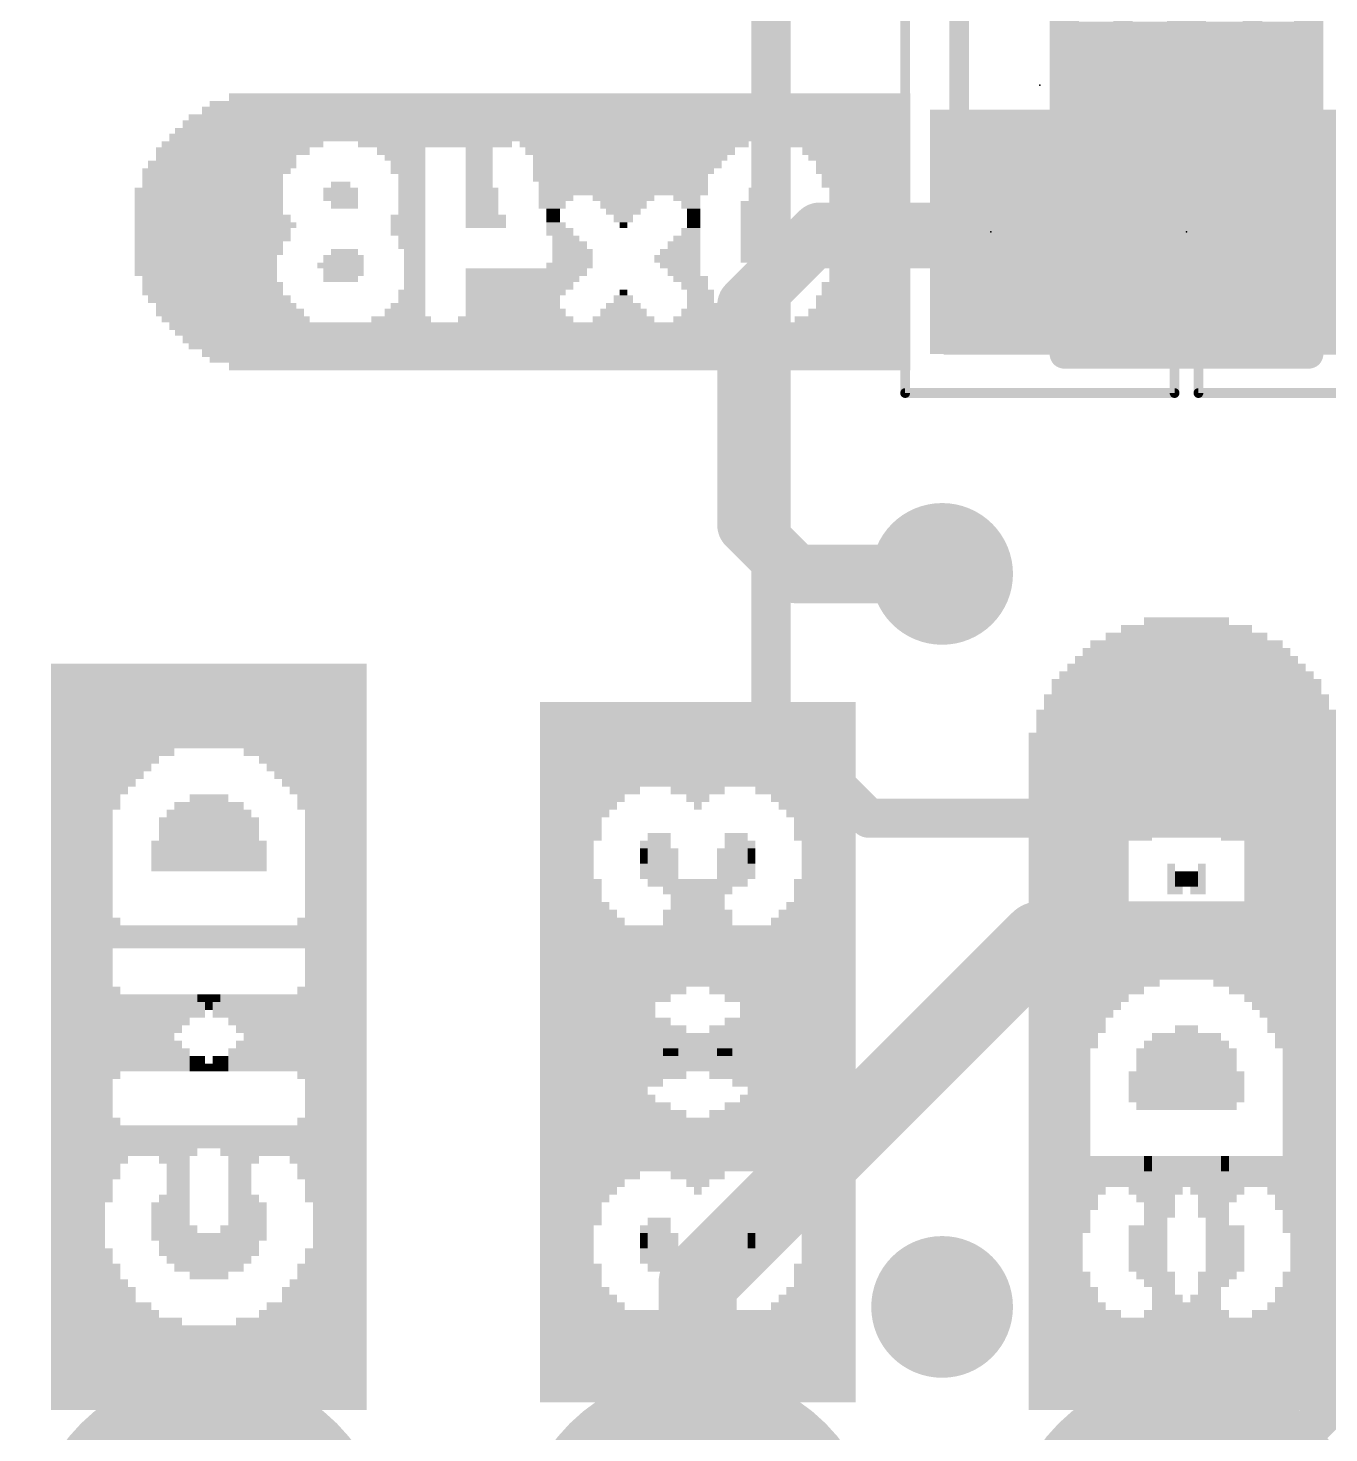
# Model space of a CAD drawing. Extents: x -29.2 to 57.4, y -24.7 to 35.4.
# Drawn here: x 6.68 to 13.44, y 1.89 to 9.19 of the extents above; entities that cross this region are included whole.
import ezdxf

# ---------------------------------------------------------------- set-up
doc = ezdxf.new("R2010")
doc.units = 0
for name, color, linetype in [('1', 12, 'CONTINUOUS'), ('16', 132, 'CONTINUOUS'), ('17', 110, 'CONTINUOUS'), ('18', 110, 'CONTINUOUS'), ('21', 41, 'CONTINUOUS'), ('22', 40, 'CONTINUOUS'), ('23', 53, 'CONTINUOUS'), ('24', 53, 'CONTINUOUS'), ('39', 12, 'CONTINUOUS'), ('51', 53, 'CONTINUOUS')]:
    doc.layers.add(name, color=color, linetype=linetype)

# ---------------------------------------------------------------- blocks, each defined once
blk = doc.blocks.new('RECT')
blk.add_solid([(-0.5, -0.5), (0.5, -0.5), (-0.5, 0.5), (0.5, 0.5)])
blk = doc.blocks.new('ROUNDP')
at = {"const_width": 0.5}
blk.add_lwpolyline([(0, -0.25, 1), (0, 0.25, 1), (0, -0.25)], format="xyb", dxfattribs=at)
blk = doc.blocks.new('ROUNDV')
at = {"const_width": 0.5}
blk.add_lwpolyline([(0, -0.25, 1), (0, 0.25, 1), (0, -0.25)], format="xyb", dxfattribs=at)

msp = doc.modelspace()

# ---------------------------------------------------------------- linework, layer by layer
at = {"layer": '1', "const_width": 0.2032}
for points in [[(10.541, 11.3432), (10.541, 8.04)], [(10.541, 5.588), (10.541, 8.04)], [(11.938, 8.04), (10.541, 8.04)], [(11.049, 5.08), (10.541, 5.588)], [(11.049, 5.08), (17.399, 5.08)]]:
    msp.add_lwpolyline(points, dxfattribs=at)
at = {"layer": '1', "const_width": 0.1016}
for points in [[(10.5918, 8.04, 1), (10.4902, 8.04)], [(10.541, 8.0908, 1), (10.541, 7.9892)], [(11.938, 7.9892, 1), (11.938, 8.0908)], [(10.4902, 8.04, 1), (10.5918, 8.04)], [(10.5769, 5.6239, 1), (10.5051, 5.5521)], [(10.4902, 5.588, 1), (10.5918, 5.588)], [(11.049, 5.1308, 1), (11.049, 5.0292)], [(11.0131, 5.0441, 1), (11.0849, 5.1159)]]:
    msp.add_lwpolyline(points, format="xyb", dxfattribs=at)
at = {"layer": '16'}
for points, const_width in [([(12.7, 8.128), (12.7, 10.033)], 0.2032), ([(10.795, 8.128), (10.414, 7.747)], 0.3048), ([(11.684, 8.128), (10.795, 8.128)], 0.3048), ([(12.7, 8.128), (11.684, 8.128)], 0.254), ([(12.7, 8.128), (11.684, 8.128)], 0.254), ([(10.414, 7.747), (10.414, 6.604)], 0.3048), ([(10.668, 6.35), (10.414, 6.604)], 0.3048), ([(10.668, 6.35), (11.43, 6.35)], 0.3048), ([(17.526, 6.096), (12.7, 1.27)], 0.2032), ([(11.938, 4.445), (10.16, 2.667)], 0.4064), ([(13.97, 4.445), (11.938, 4.445)], 0.4064), ([(10.16, 2.667), (10.16, 1.27)], 0.4064)]:
    msp.add_lwpolyline(points, dxfattribs=dict(at, const_width=const_width))
for points, const_width in [([(10.795, 8.2042, 1), (10.795, 8.0518)], 0.1524), ([(10.8489, 8.0741, 1), (10.7411, 8.1819)], 0.1524), ([(11.684, 8.1915, 1), (11.684, 8.0645)], 0.127), ([(11.684, 8.1915, 1), (11.684, 8.0645)], 0.127), ([(11.684, 8.0518, 1), (11.684, 8.2042)], 0.1524), ([(12.7, 8.0645, 1), (12.7, 8.1915)], 0.127), ([(12.7, 8.0645, 1), (12.7, 8.1915)], 0.127), ([(12.6492, 8.128, 1), (12.7508, 8.128)], 0.1016), ([(10.4902, 7.747, 1), (10.3378, 7.747)], 0.1524), ([(10.3601, 7.8009, 1), (10.4679, 7.6931)], 0.1524), ([(10.4679, 6.6579, 1), (10.3601, 6.5501)], 0.1524), ([(10.3378, 6.604, 1), (10.4902, 6.604)], 0.1524), ([(10.668, 6.4262, 1), (10.668, 6.2738)], 0.1524), ([(11.43, 6.2738, 1), (11.43, 6.4262)], 0.1524), ([(10.6141, 6.2961, 1), (10.7219, 6.4039)], 0.1524), ([(11.938, 4.5466, 1), (11.938, 4.3434)], 0.2032), ([(12.0098, 4.3732, 1), (11.8662, 4.5168)], 0.2032), ([(10.2616, 2.667, 1), (10.0584, 2.667)], 0.2032), ([(10.0882, 2.7388, 1), (10.2318, 2.5952)], 0.2032)]:
    msp.add_lwpolyline(points, format="xyb", dxfattribs=dict(at, const_width=const_width))
at = {"layer": '22', "const_width": 0.1524}
for points in [[(12.065, 10.795), (12.065, 7.493)], [(13.335, 7.493), (13.335, 10.795)], [(12.065, 9.144), (13.335, 9.144)], [(12.065, 8.9916), (13.335, 8.9916)], [(12.065, 8.8392), (13.335, 8.8392)], [(12.065, 8.6868), (13.335, 8.6868)], [(12.065, 8.5344), (13.335, 8.5344)], [(12.065, 8.382), (13.335, 8.382)], [(12.065, 8.2296), (13.335, 8.2296)], [(12.065, 8.0772), (13.335, 8.0772)], [(12.065, 7.9248), (13.335, 7.9248)], [(12.065, 7.7724), (13.335, 7.7724)], [(12.065, 7.62), (13.335, 7.62)], [(12.065, 7.493), (13.335, 7.493)]]:
    msp.add_lwpolyline(points, dxfattribs=at)
at = {"layer": '22', "const_width": 0.0762}
for points in [[(12.065, 9.1821, 1), (12.065, 9.1059)], [(13.335, 9.1059, 1), (13.335, 9.1821)], [(12.065, 9.0297, 1), (12.065, 8.9535)], [(13.335, 8.9535, 1), (13.335, 9.0297)], [(12.065, 8.8773, 1), (12.065, 8.8011)], [(13.335, 8.8011, 1), (13.335, 8.8773)], [(12.065, 8.7249, 1), (12.065, 8.6487)], [(13.335, 8.6487, 1), (13.335, 8.7249)], [(12.065, 8.5725, 1), (12.065, 8.4963)], [(13.335, 8.4963, 1), (13.335, 8.5725)], [(12.065, 8.4201, 1), (12.065, 8.3439)], [(13.335, 8.3439, 1), (13.335, 8.4201)], [(12.065, 8.2677, 1), (12.065, 8.1915)], [(13.335, 8.1915, 1), (13.335, 8.2677)], [(12.065, 8.1153, 1), (12.065, 8.0391)], [(13.335, 8.0391, 1), (13.335, 8.1153)], [(12.065, 7.9629, 1), (12.065, 7.8867)], [(13.335, 7.8867, 1), (13.335, 7.9629)], [(12.065, 7.8105, 1), (12.065, 7.7343)], [(13.335, 7.7343, 1), (13.335, 7.8105)], [(12.065, 7.6581, 1), (12.065, 7.5819)], [(13.335, 7.5819, 1), (13.335, 7.6581)], [(12.065, 7.5311, 1), (12.065, 7.4549)], [(12.0269, 7.493, 1), (12.1031, 7.493)], [(13.2969, 7.493, 1), (13.3731, 7.493)], [(13.335, 7.4549, 1), (13.335, 7.5311)]]:
    msp.add_lwpolyline(points, format="xyb", dxfattribs=at)
at = {"layer": '23'}
msp.add_point((11.938, 8.89), dxfattribs=at)
at = {"layer": '24'}
for p in [(11.684, 8.128), (12.7, 8.128)]:
    msp.add_point(p, dxfattribs=at)
at = {"layer": '39', "const_width": 0.0508}
for points in [[(11.238, 7.29), (11.238, 10.49)], [(12.638, 10.49), (12.638, 7.29)], [(12.762, 7.29), (12.762, 10.49)], [(12.638, 7.29), (11.238, 7.29)], [(14.162, 7.29), (12.762, 7.29)]]:
    msp.add_lwpolyline(points, dxfattribs=at)
at = {"layer": '39', "const_width": 0.0254}
for points in [[(11.238, 7.3027, 1), (11.238, 7.2773)], [(11.2253, 7.29, 1), (11.2507, 7.29)], [(12.6253, 7.29, 1), (12.6507, 7.29)], [(12.638, 7.2773, 1), (12.638, 7.3027)], [(12.762, 7.3027, 1), (12.762, 7.2773)], [(12.7493, 7.29, 1), (12.7747, 7.29)]]:
    msp.add_lwpolyline(points, format="xyb", dxfattribs=at)
at = {"layer": '51', "const_width": 0.1016}
for points in [[(11.519, 9.246), (11.519, 8.534)], [(12.37, 9.246), (12.37, 8.534)], [(13.043, 9.246), (13.043, 8.534)]]:
    msp.add_lwpolyline(points, dxfattribs=at)
at = {"layer": '51', "const_width": 0.0508}
for points in [[(11.4936, 8.534, 1), (11.5444, 8.534)], [(12.3446, 8.534, 1), (12.3954, 8.534)], [(13.0176, 8.534, 1), (13.0684, 8.534)]]:
    msp.add_lwpolyline(points, format="xyb", dxfattribs=at)

# ---------------------------------------------------------------- block references
at = {"layer": '1', "xscale": 1.1, "rotation": 270}
for p in [(11.938, 8.04), (13.462, 8.04)]:
    msp.add_blockref('RECT', p, dxfattribs=at)
at = {"layer": '16', "xscale": 0.635, "yscale": 1.27, "rotation": 180}
for p in [(11.684, 8.128), (12.7, 8.128), (13.716, 8.128)]:
    msp.add_blockref('RECT', p, dxfattribs=at)
at = {"layer": '17', "xscale": 1.8796, "yscale": 1.8796, "rotation": 90}
for p in [(7.62, 1.27), (7.62, 1.27), (10.16, 1.27), (10.16, 1.27), (12.7, 1.27), (12.7, 1.27)]:
    msp.add_blockref('ROUNDP', p, dxfattribs=at)
at = {"layer": '18', "xscale": 0.7366, "yscale": 0.7366}
for p in [(11.43, 6.35), (11.43, 6.35), (11.43, 2.54), (11.43, 2.54)]:
    msp.add_blockref('ROUNDV', p, dxfattribs=at)
at = {"layer": '21', "yscale": 0.04, "rotation": 90}
for p, xscale in [((12.38, 5.504), 1.16), ((12.42, 5.524), 1.12), ((12.46, 5.524), 1.12), ((12.5, 5.544), 1.16), ((12.54, 5.564), 1.12), ((12.58, 5.564), 1.12), ((12.62, 5.584), 1.08), ((12.66, 5.584), 1.08), ((12.7, 5.604), 1.04), ((12.74, 5.604), 1.04), ((12.86, 5.644), 0.96), ((12.9, 5.644), 0.96), ((12.94, 5.644), 0.88), ((12.98, 5.644), 0.88), ((13.02, 5.664), 0.84), ((12.22, 5.424), 1.16), ((12.26, 5.444), 1.12), ((12.3, 5.464), 1.16), ((12.34, 5.484), 1.12), ((13.06, 5.644), 0.8), ((13.1, 5.664), 0.76), ((13.14, 5.644), 0.72), ((13.18, 5.644), 0.72), ((12.14, 3.964), 3.92), ((12.18, 4.444), 3.04), ((13.22, 5.584), 0.76), ((13.26, 3.964), 3.92), ((6.82, 3.944), 3.88), ((6.86, 3.944), 3.88), ((6.9, 3.944), 3.88), ((6.94, 3.944), 3.88), ((6.98, 3.944), 3.88), ((7.02, 3.944), 3.88), ((7.06, 3.944), 3.88), ((7.1, 4.484), 2.8), ((7.14, 5.504), 0.76), ((7.18, 5.544), 0.68), ((7.22, 5.564), 0.64), ((7.26, 5.584), 0.6), ((7.3, 5.604), 0.56), ((7.34, 5.624), 0.52), ((7.38, 5.644), 0.48), ((7.42, 5.644), 0.48), ((7.46, 5.664), 0.44), ((7.5, 5.664), 0.44), ((7.54, 5.664), 0.44), ((7.58, 5.664), 0.44), ((7.62, 5.664), 0.44), ((7.66, 5.664), 0.44), ((7.7, 5.664), 0.44), ((7.74, 5.664), 0.44), ((7.78, 5.664), 0.44), ((7.82, 5.644), 0.48), ((7.86, 5.644), 0.48), ((7.9, 5.624), 0.52), ((7.94, 5.624), 0.52), ((7.98, 5.604), 0.56), ((8.02, 5.584), 0.6), ((8.06, 5.564), 0.64), ((8.1, 5.524), 0.72), ((8.14, 5.464), 0.84), ((8.18, 3.944), 3.88), ((8.22, 3.944), 3.88), ((8.26, 3.944), 3.88), ((8.3, 3.944), 3.88), ((8.34, 3.944), 3.88), ((8.38, 3.944), 3.88), ((8.42, 3.944), 3.88), ((12.06, 3.924), 3.84), ((12.1, 3.944), 3.88), ((13.3, 3.944), 3.88), ((13.34, 3.924), 3.84), ((12.02, 3.904), 3.8), ((13.38, 3.904), 3.8), ((11.98, 3.864), 3.72), ((13.42, 3.864), 3.72), ((9.36, 3.864), 3.64), ((9.4, 3.864), 3.64), ((9.44, 3.864), 3.64), ((9.48, 3.864), 3.64), ((9.52, 3.864), 3.64), ((9.56, 3.864), 3.64), ((9.6, 3.864), 3.64), ((9.64, 5.324), 0.72), ((9.68, 5.384), 0.6), ((9.72, 5.404), 0.56), ((9.76, 5.424), 0.52), ((9.8, 5.444), 0.48), ((9.84, 5.444), 0.48), ((9.88, 5.464), 0.44), ((9.92, 5.464), 0.44), ((9.96, 5.464), 0.44), ((10, 5.464), 0.44), ((10.04, 5.444), 0.48), ((10.08, 5.444), 0.48), ((10.12, 5.424), 0.52), ((10.16, 5.404), 0.56), ((10.2, 5.444), 0.48), ((10.24, 5.444), 0.48), ((10.28, 5.464), 0.44), ((10.32, 5.464), 0.44), ((10.36, 5.464), 0.44), ((10.4, 5.464), 0.44), ((10.44, 5.464), 0.44), ((10.48, 5.464), 0.44), ((10.52, 5.464), 0.44), ((10.56, 5.444), 0.48), ((10.6, 5.424), 0.52), ((10.64, 5.404), 0.56), ((10.68, 5.364), 0.64), ((10.72, 3.864), 3.64), ((10.76, 3.864), 3.64), ((10.8, 3.864), 3.64), ((10.84, 3.864), 3.64), ((10.88, 3.864), 3.64), ((10.92, 3.864), 3.64), ((10.96, 3.864), 3.64), ((11.94, 3.824), 3.64), ((13.46, 3.824), 3.64), ((11.9, 3.764), 3.52), ((7.54, 5.004), 0.4), ((7.58, 5.004), 0.4), ((7.62, 5.004), 0.4), ((7.66, 5.004), 0.4), ((7.7, 5.004), 0.4), ((7.46, 4.964), 0.32), ((7.5, 4.984), 0.36), ((7.74, 4.984), 0.36), ((7.78, 4.984), 0.36), ((7.82, 4.964), 0.32), ((7.38, 4.924), 0.24), ((7.42, 4.944), 0.28), ((7.86, 4.944), 0.28), ((13.18, 4.764), 0.56), ((13.22, 4.744), 0.6), ((9.96, 4.864), 0.28), ((10.32, 4.844), 0.32), ((10.36, 4.864), 0.28), ((10.4, 4.864), 0.28), ((13.1, 4.764), 0.48), ((13.14, 4.744), 0.52), ((7.9, 4.884), 0.16), ((9.88, 4.884), 0.08), ((9.92, 4.864), 0.2), ((10, 4.824), 0.28), ((10.28, 4.544), 0.76), ((10.44, 4.864), 0.2), ((13.02, 4.764), 0.4), ((13.06, 4.744), 0.44), ((12.78, 4.764), 0.16), ((9.64, 3.864), 1.8), ((10.04, 4.524), 0.48), ((10.08, 4.504), 0.52), ((10.12, 4.504), 0.52), ((10.16, 4.484), 0.56), ((10.2, 4.484), 0.56), ((10.24, 4.464), 0.6), ((12.66, 4.764), 0.08), ((12.7, 4.764), 0.08), ((12.74, 4.744), 0.12), ((10.68, 4.304), 0.76), ((12.22, 4.284), 0.8), ((9.68, 4.504), 0.28), ((9.72, 4.504), 0.2), ((10, 4.444), 0.32), ((10.64, 4.284), 0.64), ((12.26, 4.304), 0.68), ((12.3, 4.324), 0.56), ((12.34, 4.344), 0.52), ((7.14, 4.484), 0.16), ((8.1, 4.484), 0.16), ((8.14, 4.464), 0.2), ((9.76, 4.484), 0.16), ((10.6, 4.284), 0.56), ((12.38, 4.344), 0.44), ((12.42, 4.364), 0.4), ((12.46, 4.364), 0.4), ((7.18, 4.464), 0.12), ((7.22, 4.464), 0.12), ((7.26, 4.464), 0.12), ((7.3, 4.464), 0.12), ((7.34, 4.464), 0.12), ((7.38, 4.464), 0.12), ((7.42, 4.464), 0.12), ((7.46, 4.464), 0.12), ((7.5, 4.464), 0.12), ((7.54, 4.464), 0.12), ((7.58, 4.464), 0.12), ((7.62, 4.464), 0.12), ((7.66, 4.464), 0.12), ((7.7, 4.464), 0.12), ((7.74, 4.464), 0.12), ((7.78, 4.464), 0.12), ((7.82, 4.464), 0.12), ((7.86, 4.464), 0.12), ((7.9, 4.464), 0.12), ((7.94, 4.464), 0.12), ((7.98, 4.464), 0.12), ((8.02, 4.464), 0.12), ((8.06, 4.464), 0.12), ((9.8, 4.464), 0.12), ((9.84, 4.444), 0.16), ((9.88, 4.444), 0.16), ((9.92, 4.424), 0.2), ((9.96, 4.424), 0.2), ((10.32, 4.324), 0.4), ((10.36, 4.304), 0.36), ((10.4, 4.284), 0.4), ((10.44, 4.284), 0.4), ((10.48, 4.264), 0.44), ((10.52, 4.264), 0.44), ((10.56, 4.264), 0.52), ((12.5, 4.364), 0.32), ((12.54, 4.364), 0.32), ((12.58, 4.364), 0.24), ((12.62, 4.364), 0.24), ((12.66, 4.344), 0.2), ((12.7, 4.344), 0.2), ((12.74, 4.324), 0.16), ((12.78, 4.324), 0.16), ((12.82, 4.304), 0.12), ((12.86, 4.284), 0.16), ((12.9, 4.264), 0.12), ((12.94, 4.264), 0.12), ((12.98, 4.224), 0.12), ((13.02, 4.204), 0.16), ((13.06, 4.164), 0.16), ((13.1, 4.164), 0.16), ((13.14, 4.124), 0.24), ((13.18, 4.104), 0.28), ((13.22, 4.064), 0.44), ((7.14, 3.964), 0.48), ((7.18, 3.964), 0.4), ((7.22, 3.984), 0.36), ((7.26, 3.984), 0.36), ((7.3, 4.004), 0.32), ((7.34, 4.024), 0.28), ((7.38, 4.044), 0.24), ((7.42, 4.044), 0.24), ((7.46, 4.064), 0.2), ((7.5, 4.084), 0.16), ((7.54, 4.104), 0.12), ((7.58, 4.104), 0.12), ((7.62, 4.124), 0.08), ((7.66, 4.144), 0.04), ((8.1, 3.944), 0.44), ((8.14, 3.964), 0.48), ((9.68, 3.864), 0.6), ((9.72, 3.864), 0.6), ((8.06, 3.944), 0.36), ((9.76, 3.864), 0.52), ((9.8, 3.864), 0.52), ((9.84, 3.884), 0.48), ((7.94, 3.904), 0.28), ((7.98, 3.924), 0.32), ((8.02, 3.924), 0.32), ((9.88, 3.864), 0.44), ((9.92, 3.884), 0.4), ((9.96, 3.864), 0.36), ((10, 3.884), 0.32), ((7.82, 3.864), 0.2), ((7.86, 3.864), 0.2), ((7.9, 3.884), 0.24), ((10.04, 3.864), 0.28), ((10.08, 3.864), 0.28), ((10.12, 3.864), 0.2), ((10.16, 3.864), 0.2), ((12.58, 3.764), 0.4), ((12.62, 3.764), 0.4), ((12.66, 3.784), 0.44), ((12.7, 3.784), 0.44), ((12.74, 3.784), 0.44), ((12.78, 3.764), 0.4), ((12.82, 3.764), 0.4), ((12.86, 3.764), 0.4), ((7.74, 3.824), 0.12), ((7.78, 3.844), 0.16), ((10.2, 3.864), 0.12), ((10.24, 3.864), 0.12), ((10.28, 3.864), 0.04), ((10.32, 3.864), 0.04), ((12.5, 3.724), 0.32), ((12.54, 3.744), 0.36), ((12.9, 3.744), 0.36), ((12.94, 3.724), 0.32), ((7.62, 3.784), 0.04), ((7.66, 3.804), 0.08), ((7.7, 3.804), 0.08), ((10.68, 3.424), 0.76), ((12.46, 3.684), 0.24), ((10.56, 3.464), 0.52), ((10.6, 3.444), 0.56), ((10.64, 3.444), 0.64), ((12.98, 3.684), 0.16), ((10.48, 3.464), 0.44), ((10.52, 3.464), 0.44), ((10.32, 3.424), 0.36), ((10.36, 3.424), 0.36), ((10.4, 3.444), 0.4), ((10.44, 3.444), 0.4), ((7.14, 3.364), 0.32), ((8.1, 3.404), 0.24), ((8.14, 3.364), 0.32), ((10.16, 3.324), 0.4), ((10.2, 3.364), 0.32), ((10.24, 3.384), 0.36), ((10.28, 3.404), 0.32), ((7.18, 3.384), 0.2), ((7.22, 3.404), 0.16), ((7.26, 3.404), 0.16), ((7.3, 3.404), 0.16), ((7.34, 3.404), 0.16), ((7.38, 3.384), 0.2), ((7.42, 3.124), 0.72), ((7.46, 3.104), 0.76), ((7.5, 3.104), 0.76), ((7.54, 3.404), 0.16), ((7.58, 3.424), 0.12), ((7.62, 3.424), 0.12), ((7.66, 3.424), 0.12), ((7.7, 3.424), 0.12), ((7.74, 3.424), 0.12), ((7.78, 3.424), 0.12), ((7.82, 3.424), 0.12), ((7.86, 3.424), 0.12), ((7.9, 3.424), 0.12), ((7.94, 3.424), 0.12), ((7.98, 3.424), 0.12), ((8.02, 3.424), 0.12), ((8.06, 3.404), 0.16), ((10, 3.344), 0.2), ((10.04, 3.324), 0.24), ((10.08, 3.344), 0.28), ((10.12, 3.324), 0.32), ((9.68, 3.224), 0.28), ((9.84, 3.284), 0.16), ((9.88, 3.304), 0.12), ((9.92, 3.324), 0.16), ((9.96, 3.324), 0.16), ((13.22, 3.184), 0.36), ((9.72, 3.224), 0.2), ((9.76, 3.244), 0.16), ((9.8, 3.264), 0.12), ((12.22, 3.184), 0.28), ((12.26, 3.224), 0.2), ((12.3, 3.244), 0.16), ((12.34, 3.244), 0.16), ((12.38, 3.244), 0.16), ((12.42, 3.224), 0.2), ((12.46, 3.204), 0.24), ((12.5, 3.024), 0.6), ((12.54, 3.044), 0.56), ((12.58, 3.084), 0.48), ((12.62, 3.164), 0.32), ((12.66, 3.224), 0.2), ((12.7, 3.244), 0.16), ((12.74, 3.264), 0.12), ((12.78, 3.264), 0.12), ((12.82, 3.264), 0.12), ((12.86, 3.264), 0.12), ((12.9, 3.284), 0.08), ((12.94, 3.264), 0.12), ((12.98, 3.264), 0.12), ((13.02, 3.264), 0.12), ((13.06, 3.264), 0.12), ((13.1, 3.244), 0.16), ((13.14, 3.224), 0.2), ((13.18, 3.204), 0.24), ((7.38, 2.984), 0.28), ((7.74, 2.924), 0.4), ((7.78, 2.924), 0.4), ((7.82, 2.944), 0.36), ((7.86, 2.964), 0.32), ((7.9, 2.984), 0.2), ((9.96, 2.864), 0.28), ((10.32, 2.844), 0.32), ((10.36, 2.864), 0.28), ((10.4, 2.864), 0.28), ((7.54, 2.824), 0.28), ((7.58, 2.804), 0.24), ((7.62, 2.804), 0.24), ((7.66, 2.804), 0.24), ((7.7, 2.804), 0.24), ((9.88, 2.884), 0.08), ((9.92, 2.864), 0.2), ((10, 2.824), 0.28), ((10.28, 2.484), 0.88), ((10.44, 2.864), 0.2), ((12.42, 2.844), 0.16), ((12.46, 2.844), 0.24), ((12.86, 2.484), 0.96), ((12.9, 2.804), 0.32), ((12.94, 2.824), 0.28), ((12.98, 2.844), 0.24), ((7.1, 2.424), 0.84), ((8.14, 2.404), 0.8), ((12.82, 2.424), 0.84), ((7.14, 2.384), 0.76), ((8.1, 2.364), 0.72), ((9.64, 2.404), 0.72), ((10.04, 2.404), 0.72), ((10.08, 2.404), 0.72), ((10.12, 2.404), 0.72), ((10.16, 2.404), 0.72), ((10.2, 2.404), 0.72), ((10.24, 2.404), 0.72), ((12.18, 2.364), 0.72), ((12.78, 2.364), 0.72), ((7.18, 2.344), 0.68), ((7.22, 2.324), 0.64), ((8.06, 2.324), 0.64), ((9.68, 2.344), 0.6), ((10.68, 2.364), 0.64), ((12.22, 2.324), 0.64), ((13.22, 2.344), 0.68), ((7.26, 2.284), 0.56), ((7.3, 2.284), 0.56), ((7.98, 2.284), 0.56), ((8.02, 2.304), 0.6), ((9.72, 2.324), 0.56), ((9.76, 2.304), 0.52), ((10, 2.324), 0.56), ((10.6, 2.304), 0.52), ((10.64, 2.324), 0.56), ((12.26, 2.284), 0.56), ((12.7, 2.284), 0.56), ((12.74, 2.304), 0.6), ((13.18, 2.304), 0.6), ((7.34, 2.264), 0.52), ((7.38, 2.244), 0.48), ((7.42, 2.244), 0.48), ((7.46, 2.244), 0.48), ((7.78, 2.244), 0.48), ((7.82, 2.244), 0.48), ((7.86, 2.244), 0.48), ((7.9, 2.264), 0.52), ((7.94, 2.264), 0.52), ((9.8, 2.284), 0.48), ((9.84, 2.284), 0.48), ((9.88, 2.284), 0.48), ((9.92, 2.284), 0.48), ((9.96, 2.284), 0.48), ((10.32, 2.284), 0.48), ((10.36, 2.264), 0.44), ((10.4, 2.264), 0.44), ((10.44, 2.264), 0.44), ((10.48, 2.264), 0.44), ((10.52, 2.264), 0.44), ((10.56, 2.284), 0.48), ((12.3, 2.264), 0.52), ((12.34, 2.264), 0.52), ((12.38, 2.244), 0.48), ((12.42, 2.244), 0.48), ((12.46, 2.244), 0.48), ((12.5, 2.244), 0.48), ((12.54, 2.244), 0.48), ((12.58, 2.244), 0.48), ((12.62, 2.264), 0.52), ((12.66, 2.264), 0.52), ((12.9, 2.264), 0.52), ((12.94, 2.244), 0.48), ((12.98, 2.244), 0.48), ((13.02, 2.244), 0.48), ((13.06, 2.244), 0.48), ((13.1, 2.264), 0.52), ((13.14, 2.264), 0.52), ((7.5, 2.224), 0.44), ((7.54, 2.224), 0.44), ((7.58, 2.224), 0.44), ((7.62, 2.224), 0.44), ((7.66, 2.224), 0.44), ((7.7, 2.224), 0.44), ((7.74, 2.224), 0.44)]:
    msp.add_blockref('RECT', p, dxfattribs=dict(at, xscale=xscale))
for p in [(12.78, 5.624), (12.82, 5.624)]:
    msp.add_blockref('RECT', p, dxfattribs=at)
at = {"layer": '22'}
for p, xscale, yscale, rotation in [((9.494, 8.828), 3.54, 0.04, 180), ((9.424, 8.758), 3.68, 0.04, 180), ((9.444, 8.793), 3.64, 0.03, 180), ((9.374, 8.688), 3.78, 0.04, 180), ((9.389, 8.723), 3.75, 0.03, 180), ((9.339, 8.618), 3.85, 0.04, 180), ((9.354, 8.653), 3.82, 0.03, 180), ((7.744, 8.548), 0.8, 0.04, 180), ((7.794, 8.583), 0.84, 0.03, 180), ((8.794, 8.583), 0.8, 0.03, 180), ((8.619, 8.548), 0.25, 0.04, 180), ((9.024, 8.548), 0.14, 0.04, 180), ((9.829, 8.583), 1.19, 0.03, 180), ((9.809, 8.548), 1.09, 0.04, 180), ((10.929, 8.583), 0.67, 0.03, 180), ((10.984, 8.548), 0.56, 0.04, 180), ((7.689, 8.478), 0.77, 0.04, 180), ((7.709, 8.513), 0.73, 0.03, 180), ((8.639, 8.513), 0.21, 0.03, 180), ((8.654, 8.478), 0.18, 0.04, 180), ((9.024, 8.513), 0.14, 0.03, 180), ((9.024, 8.478), 0.14, 0.04, 180), ((9.809, 8.513), 1.01, 0.03, 180), ((9.794, 8.478), 0.98, 0.04, 180), ((10.999, 8.513), 0.53, 0.03, 180), ((11.019, 8.478), 0.49, 0.04, 180), ((7.659, 8.443), 0.77, 0.03, 180), ((7.639, 8.408), 0.73, 0.04, 180), ((8.654, 8.443), 0.18, 0.03, 180), ((8.674, 8.408), 0.14, 0.04, 180), ((9.024, 8.443), 0.14, 0.03, 180), ((9.024, 8.408), 0.14, 0.04, 180), ((9.774, 8.443), 0.94, 0.03, 180), ((9.759, 8.408), 0.91, 0.04, 180), ((11.019, 8.443), 0.49, 0.03, 180), ((11.034, 8.408), 0.46, 0.04, 180), ((7.619, 8.338), 0.77, 0.04, 180), ((7.639, 8.373), 0.73, 0.03, 180), ((8.304, 8.338), 0.18, 0.04, 180), ((8.304, 8.373), 0.1, 0.03, 180), ((8.674, 8.373), 0.14, 0.03, 180), ((8.674, 8.338), 0.14, 0.04, 180), ((9.024, 8.373), 0.14, 0.03, 180), ((9.039, 8.338), 0.17, 0.04, 180), ((9.774, 8.373), 0.88, 0.03, 180), ((9.774, 8.338), 0.88, 0.04, 180), ((10.509, 8.338), 0.17, 0.04, 180), ((11.034, 8.373), 0.46, 0.03, 180), ((11.054, 8.338), 0.42, 0.04, 180), ((7.619, 8.303), 0.77, 0.03, 180), ((7.619, 8.268), 0.77, 0.04, 180), ((8.304, 8.303), 0.18, 0.03, 180), ((8.324, 8.268), 0.14, 0.04, 180), ((8.674, 8.303), 0.14, 0.03, 180), ((8.674, 8.268), 0.14, 0.04, 180), ((9.039, 8.303), 0.17, 0.03, 180), ((9.039, 8.268), 0.17, 0.04, 180), ((9.424, 8.303), 0.18, 0.03, 180), ((9.404, 8.268), 0.14, 0.04, 180), ((9.774, 8.303), 0.32, 0.03, 180), ((9.774, 8.268), 0.24, 0.04, 180), ((10.104, 8.303), 0.14, 0.03, 180), ((10.124, 8.268), 0.1, 0.04, 180), ((10.509, 8.268), 0.25, 0.04, 180), ((10.529, 8.303), 0.21, 0.03, 180), ((11.054, 8.303), 0.42, 0.03, 180), ((11.054, 8.268), 0.42, 0.04, 180), ((7.619, 8.233), 0.77, 0.03, 180), ((7.639, 8.198), 0.81, 0.04, 180), ((7.654, 8.163), 0.84, 0.03, 180), ((8.654, 8.198), 0.18, 0.04, 180), ((8.654, 8.163), 0.18, 0.03, 180), ((8.674, 8.233), 0.14, 0.03, 180), ((9.039, 8.233), 0.17, 0.03, 180), ((9.059, 8.198), 0.21, 0.04, 180), ((9.059, 8.163), 0.21, 0.03, 180), ((9.409, 8.233), 0.07, 0.03, 180), ((9.409, 8.198), 0.07, 0.04, 180), ((9.424, 8.163), 0.1, 0.03, 180), ((9.774, 8.233), 0.18, 0.03, 180), ((9.774, 8.198), 0.1, 0.04, 180), ((9.774, 8.163), 0.04, 0.03, 180), ((10.139, 8.233), 0.07, 0.03, 180), ((10.139, 8.198), 0.07, 0.04, 180), ((10.139, 8.163), 0.07, 0.03, 180), ((10.509, 8.233), 0.25, 0.03, 180), ((10.509, 8.198), 0.25, 0.04, 180), ((10.509, 8.163), 0.25, 0.03, 180), ((11.054, 8.233), 0.42, 0.03, 180), ((11.069, 8.198), 0.39, 0.04, 180), ((11.069, 8.163), 0.39, 0.03, 180), ((7.639, 8.128), 0.81, 0.04, 180), ((7.639, 8.093), 0.81, 0.03, 180), ((8.654, 8.128), 0.18, 0.04, 180), ((8.674, 8.093), 0.14, 0.03, 180), ((9.444, 8.128), 0.14, 0.04, 180), ((9.474, 8.093), 0.14, 0.03, 180), ((10.104, 8.093), 0.14, 0.03, 180), ((10.124, 8.128), 0.1, 0.04, 180), ((10.509, 8.128), 0.25, 0.04, 180), ((10.509, 8.093), 0.25, 0.03, 180), ((11.069, 8.128), 0.39, 0.04, 180), ((11.069, 8.093), 0.39, 0.03, 180), ((7.619, 8.058), 0.77, 0.04, 180), ((7.619, 8.023), 0.77, 0.03, 180), ((8.324, 8.023), 0.14, 0.03, 180), ((8.674, 8.058), 0.14, 0.04, 180), ((8.689, 8.023), 0.11, 0.03, 180), ((9.494, 8.058), 0.18, 0.04, 180), ((9.509, 8.023), 0.21, 0.03, 180), ((10.069, 8.023), 0.21, 0.03, 180), ((10.089, 8.058), 0.17, 0.04, 180), ((10.509, 8.058), 0.25, 0.04, 180), ((10.509, 8.023), 0.25, 0.03, 180), ((11.069, 8.058), 0.39, 0.04, 180), ((11.069, 8.023), 0.39, 0.03, 180), ((7.604, 7.988), 0.74, 0.04, 180), ((7.604, 7.953), 0.74, 0.03, 180), ((8.304, 7.953), 0.24, 0.03, 180), ((8.319, 7.988), 0.21, 0.04, 180), ((8.689, 7.988), 0.11, 0.04, 180), ((8.689, 7.953), 0.11, 0.03, 180), ((9.494, 7.953), 0.24, 0.03, 180), ((9.509, 7.988), 0.21, 0.04, 180), ((10.054, 7.988), 0.24, 0.04, 180), ((10.069, 7.953), 0.21, 0.03, 180), ((10.509, 7.988), 0.25, 0.04, 180), ((10.529, 7.953), 0.21, 0.03, 180), ((11.054, 7.988), 0.42, 0.04, 180), ((11.054, 7.953), 0.42, 0.03, 180), ((7.604, 7.918), 0.74, 0.04, 180), ((7.624, 7.883), 0.7, 0.03, 180), ((8.319, 7.918), 0.21, 0.04, 180), ((8.304, 7.883), 0.18, 0.03, 180), ((8.689, 7.918), 0.11, 0.04, 180), ((8.689, 7.883), 0.11, 0.03, 180), ((9.269, 7.918), 0.63, 0.04, 180), ((9.249, 7.883), 0.59, 0.03, 180), ((10.089, 7.918), 0.17, 0.04, 180), ((10.124, 7.883), 0.18, 0.03, 180), ((10.509, 7.918), 0.17, 0.04, 180), ((10.524, 7.883), 0.14, 0.03, 180), ((11.054, 7.918), 0.42, 0.04, 180), ((11.054, 7.883), 0.42, 0.03, 180), ((7.639, 7.848), 0.73, 0.04, 180), ((7.639, 7.813), 0.73, 0.03, 180), ((8.674, 7.813), 0.14, 0.03, 180), ((8.689, 7.848), 0.11, 0.04, 180), ((9.234, 7.848), 0.56, 0.04, 180), ((9.214, 7.813), 0.52, 0.03, 180), ((9.774, 7.813), 0.04, 0.03, 180), ((10.144, 7.848), 0.14, 0.04, 180), ((10.174, 7.813), 0.14, 0.03, 180), ((11.034, 7.848), 0.46, 0.04, 180), ((11.034, 7.813), 0.46, 0.03, 180), ((7.674, 7.778), 0.74, 0.04, 180), ((7.709, 7.743), 0.73, 0.03, 180), ((8.654, 7.743), 0.18, 0.03, 180), ((8.674, 7.778), 0.14, 0.04, 180), ((9.199, 7.778), 0.49, 0.04, 180), ((9.199, 7.743), 0.49, 0.03, 180), ((9.774, 7.743), 0.18, 0.03, 180), ((9.774, 7.778), 0.1, 0.04, 180), ((10.174, 7.778), 0.14, 0.04, 180), ((10.194, 7.743), 0.18, 0.03, 180), ((11.019, 7.778), 0.49, 0.04, 180), ((11.019, 7.743), 0.49, 0.03, 180), ((7.729, 7.708), 0.77, 0.04, 180), ((7.759, 7.673), 0.77, 0.03, 180), ((8.619, 7.673), 0.31, 0.03, 180), ((8.639, 7.708), 0.21, 0.04, 180), ((9.214, 7.673), 0.6, 0.03, 180), ((9.214, 7.708), 0.52, 0.04, 180), ((9.774, 7.673), 0.32, 0.03, 180), ((9.774, 7.708), 0.24, 0.04, 180), ((10.194, 7.673), 0.32, 0.03, 180), ((10.194, 7.708), 0.24, 0.04, 180), ((10.964, 7.673), 0.6, 0.03, 180), ((10.999, 7.708), 0.53, 0.04, 180), ((9.339, 7.638), 3.85, 0.04, 180), ((9.354, 7.603), 3.82, 0.03, 180), ((9.374, 7.568), 3.78, 0.04, 180), ((9.389, 7.533), 3.75, 0.03, 180), ((9.424, 7.498), 3.68, 0.04, 180), ((9.444, 7.463), 3.64, 0.03, 180), ((9.494, 7.428), 3.54, 0.04, 180), ((12.38, 5.664), 0.84, 0.04, 90), ((12.42, 5.644), 0.88, 0.04, 90), ((12.46, 5.644), 0.88, 0.04, 90), ((12.5, 5.644), 0.96, 0.04, 90), ((12.54, 5.644), 0.96, 0.04, 90), ((12.66, 5.604), 1.04, 0.04, 90), ((12.7, 5.604), 1.04, 0.04, 90), ((12.74, 5.584), 1.08, 0.04, 90), ((12.78, 5.584), 1.08, 0.04, 90), ((12.82, 5.564), 1.12, 0.04, 90), ((12.86, 5.564), 1.12, 0.04, 90), ((12.9, 5.544), 1.16, 0.04, 90), ((12.94, 5.524), 1.12, 0.04, 90), ((12.98, 5.524), 1.12, 0.04, 90), ((13.02, 5.504), 1.16, 0.04, 90), ((12.22, 5.644), 0.72, 0.04, 90), ((12.26, 5.644), 0.72, 0.04, 90), ((12.3, 5.664), 0.76, 0.04, 90), ((12.34, 5.644), 0.8, 0.04, 90), ((13.06, 5.484), 1.12, 0.04, 90), ((13.1, 5.464), 1.16, 0.04, 90), ((13.14, 5.444), 1.12, 0.04, 90), ((13.18, 5.424), 1.16, 0.04, 90), ((12.14, 3.964), 3.92, 0.04, 90), ((12.18, 5.584), 0.76, 0.04, 90), ((13.22, 4.444), 3.04, 0.04, 90), ((13.26, 3.964), 3.92, 0.04, 90), ((6.82, 3.944), 3.88, 0.04, 90), ((6.86, 3.944), 3.88, 0.04, 90), ((6.9, 3.944), 3.88, 0.04, 90), ((6.94, 3.944), 3.88, 0.04, 90), ((6.98, 3.944), 3.88, 0.04, 90), ((7.02, 3.944), 3.88, 0.04, 90), ((7.06, 3.944), 3.88, 0.04, 90), ((7.1, 5.464), 0.84, 0.04, 90), ((7.14, 5.524), 0.72, 0.04, 90), ((7.18, 5.564), 0.64, 0.04, 90), ((7.22, 5.584), 0.6, 0.04, 90), ((7.26, 5.604), 0.56, 0.04, 90), ((7.3, 5.624), 0.52, 0.04, 90), ((7.34, 5.624), 0.52, 0.04, 90), ((7.38, 5.644), 0.48, 0.04, 90), ((7.42, 5.644), 0.48, 0.04, 90), ((7.46, 5.664), 0.44, 0.04, 90), ((7.5, 5.664), 0.44, 0.04, 90), ((7.54, 5.664), 0.44, 0.04, 90), ((7.58, 5.664), 0.44, 0.04, 90), ((7.62, 5.664), 0.44, 0.04, 90), ((7.66, 5.664), 0.44, 0.04, 90), ((7.7, 5.664), 0.44, 0.04, 90), ((7.74, 5.664), 0.44, 0.04, 90), ((7.78, 5.664), 0.44, 0.04, 90), ((7.82, 5.644), 0.48, 0.04, 90), ((7.86, 5.644), 0.48, 0.04, 90), ((7.9, 5.624), 0.52, 0.04, 90), ((7.94, 5.604), 0.56, 0.04, 90), ((7.98, 5.584), 0.6, 0.04, 90), ((8.02, 5.564), 0.64, 0.04, 90), ((8.06, 5.544), 0.68, 0.04, 90), ((8.1, 5.504), 0.76, 0.04, 90), ((8.14, 4.484), 2.8, 0.04, 90), ((8.18, 3.944), 3.88, 0.04, 90), ((8.22, 3.944), 3.88, 0.04, 90), ((8.26, 3.944), 3.88, 0.04, 90), ((8.3, 3.944), 3.88, 0.04, 90), ((8.34, 3.944), 3.88, 0.04, 90), ((8.38, 3.944), 3.88, 0.04, 90), ((8.42, 3.944), 3.88, 0.04, 90), ((12.06, 3.924), 3.84, 0.04, 90), ((12.1, 3.944), 3.88, 0.04, 90), ((13.3, 3.944), 3.88, 0.04, 90), ((13.34, 3.924), 3.84, 0.04, 90), ((12.02, 3.904), 3.8, 0.04, 90), ((13.38, 3.904), 3.8, 0.04, 90), ((11.98, 3.864), 3.72, 0.04, 90), ((13.42, 3.864), 3.72, 0.04, 90), ((9.36, 3.864), 3.64, 0.04, 90), ((9.4, 3.864), 3.64, 0.04, 90), ((9.44, 3.864), 3.64, 0.04, 90), ((9.48, 3.864), 3.64, 0.04, 90), ((9.52, 3.864), 3.64, 0.04, 90), ((9.56, 3.864), 3.64, 0.04, 90), ((9.6, 3.864), 3.64, 0.04, 90), ((9.64, 5.364), 0.64, 0.04, 90), ((9.68, 5.404), 0.56, 0.04, 90), ((9.72, 5.424), 0.52, 0.04, 90), ((9.76, 5.444), 0.48, 0.04, 90), ((9.8, 5.464), 0.44, 0.04, 90), ((9.84, 5.464), 0.44, 0.04, 90), ((9.88, 5.464), 0.44, 0.04, 90), ((9.92, 5.464), 0.44, 0.04, 90), ((9.96, 5.464), 0.44, 0.04, 90), ((10, 5.464), 0.44, 0.04, 90), ((10.04, 5.464), 0.44, 0.04, 90), ((10.08, 5.444), 0.48, 0.04, 90), ((10.12, 5.444), 0.48, 0.04, 90), ((10.16, 5.404), 0.56, 0.04, 90), ((10.2, 5.424), 0.52, 0.04, 90), ((10.24, 5.444), 0.48, 0.04, 90), ((10.28, 5.444), 0.48, 0.04, 90), ((10.32, 5.464), 0.44, 0.04, 90), ((10.36, 5.464), 0.44, 0.04, 90), ((10.4, 5.464), 0.44, 0.04, 90), ((10.44, 5.464), 0.44, 0.04, 90), ((10.48, 5.444), 0.48, 0.04, 90), ((10.52, 5.444), 0.48, 0.04, 90), ((10.56, 5.424), 0.52, 0.04, 90), ((10.6, 5.404), 0.56, 0.04, 90), ((10.64, 5.384), 0.6, 0.04, 90), ((10.68, 5.324), 0.72, 0.04, 90), ((10.72, 3.864), 3.64, 0.04, 90), ((10.76, 3.864), 3.64, 0.04, 90), ((10.8, 3.864), 3.64, 0.04, 90), ((10.84, 3.864), 3.64, 0.04, 90), ((10.88, 3.864), 3.64, 0.04, 90), ((10.92, 3.864), 3.64, 0.04, 90), ((10.96, 3.864), 3.64, 0.04, 90), ((11.94, 3.824), 3.64, 0.04, 90), ((13.46, 3.824), 3.64, 0.04, 90), ((11.9, 3.764), 3.52, 0.04, 90), ((7.54, 5.004), 0.4, 0.04, 90), ((7.58, 5.004), 0.4, 0.04, 90), ((7.62, 5.004), 0.4, 0.04, 90), ((7.66, 5.004), 0.4, 0.04, 90), ((7.7, 5.004), 0.4, 0.04, 90), ((7.42, 4.964), 0.32, 0.04, 90), ((7.46, 4.984), 0.36, 0.04, 90), ((7.5, 4.984), 0.36, 0.04, 90), ((7.74, 4.984), 0.36, 0.04, 90), ((7.78, 4.964), 0.32, 0.04, 90), ((7.38, 4.944), 0.28, 0.04, 90), ((7.82, 4.944), 0.28, 0.04, 90), ((7.86, 4.924), 0.24, 0.04, 90), ((12.18, 4.744), 0.6, 0.04, 90), ((12.22, 4.764), 0.56, 0.04, 90), ((9.92, 4.864), 0.28, 0.04, 90), ((9.96, 4.864), 0.28, 0.04, 90), ((10, 4.844), 0.32, 0.04, 90), ((10.36, 4.864), 0.28, 0.04, 90), ((12.26, 4.744), 0.52, 0.04, 90), ((12.3, 4.764), 0.48, 0.04, 90), ((7.34, 4.884), 0.16, 0.04, 90), ((9.88, 4.864), 0.2, 0.04, 90), ((10.04, 4.544), 0.76, 0.04, 90), ((10.32, 4.824), 0.28, 0.04, 90), ((10.4, 4.864), 0.2, 0.04, 90), ((10.44, 4.884), 0.08, 0.04, 90), ((12.34, 4.744), 0.44, 0.04, 90), ((12.38, 4.764), 0.4, 0.04, 90), ((12.62, 4.764), 0.16, 0.04, 90), ((10.08, 4.464), 0.6, 0.04, 90), ((10.12, 4.484), 0.56, 0.04, 90), ((10.16, 4.484), 0.56, 0.04, 90), ((10.2, 4.504), 0.52, 0.04, 90), ((10.24, 4.504), 0.52, 0.04, 90), ((10.28, 4.524), 0.48, 0.04, 90), ((10.68, 3.864), 1.8, 0.04, 90), ((12.66, 4.744), 0.12, 0.04, 90), ((12.7, 4.764), 0.08, 0.04, 90), ((12.74, 4.764), 0.08, 0.04, 90), ((9.64, 4.304), 0.76, 0.04, 90), ((13.18, 4.284), 0.8, 0.04, 90), ((9.68, 4.284), 0.64, 0.04, 90), ((10.32, 4.444), 0.32, 0.04, 90), ((10.6, 4.504), 0.2, 0.04, 90), ((10.64, 4.504), 0.28, 0.04, 90), ((13.06, 4.344), 0.52, 0.04, 90), ((13.1, 4.324), 0.56, 0.04, 90), ((13.14, 4.304), 0.68, 0.04, 90), ((7.1, 4.464), 0.2, 0.04, 90), ((7.14, 4.484), 0.16, 0.04, 90), ((8.1, 4.484), 0.16, 0.04, 90), ((9.72, 4.284), 0.56, 0.04, 90), ((10.56, 4.484), 0.16, 0.04, 90), ((12.94, 4.364), 0.4, 0.04, 90), ((12.98, 4.364), 0.4, 0.04, 90), ((13.02, 4.344), 0.44, 0.04, 90), ((7.18, 4.464), 0.12, 0.04, 90), ((7.22, 4.464), 0.12, 0.04, 90), ((7.26, 4.464), 0.12, 0.04, 90), ((7.3, 4.464), 0.12, 0.04, 90), ((7.34, 4.464), 0.12, 0.04, 90), ((7.38, 4.464), 0.12, 0.04, 90), ((7.42, 4.464), 0.12, 0.04, 90), ((7.46, 4.464), 0.12, 0.04, 90), ((7.5, 4.464), 0.12, 0.04, 90), ((7.54, 4.464), 0.12, 0.04, 90), ((7.58, 4.464), 0.12, 0.04, 90), ((7.62, 4.464), 0.12, 0.04, 90), ((7.66, 4.464), 0.12, 0.04, 90), ((7.7, 4.464), 0.12, 0.04, 90), ((7.74, 4.464), 0.12, 0.04, 90), ((7.78, 4.464), 0.12, 0.04, 90), ((7.82, 4.464), 0.12, 0.04, 90), ((7.86, 4.464), 0.12, 0.04, 90), ((7.9, 4.464), 0.12, 0.04, 90), ((7.94, 4.464), 0.12, 0.04, 90), ((7.98, 4.464), 0.12, 0.04, 90), ((8.02, 4.464), 0.12, 0.04, 90), ((8.06, 4.464), 0.12, 0.04, 90), ((9.76, 4.264), 0.52, 0.04, 90), ((9.8, 4.264), 0.44, 0.04, 90), ((9.84, 4.264), 0.44, 0.04, 90), ((9.88, 4.284), 0.4, 0.04, 90), ((9.92, 4.284), 0.4, 0.04, 90), ((9.96, 4.304), 0.36, 0.04, 90), ((10, 4.324), 0.4, 0.04, 90), ((10.36, 4.424), 0.2, 0.04, 90), ((10.4, 4.424), 0.2, 0.04, 90), ((10.44, 4.444), 0.16, 0.04, 90), ((10.48, 4.444), 0.16, 0.04, 90), ((10.52, 4.464), 0.12, 0.04, 90), ((12.78, 4.364), 0.24, 0.04, 90), ((12.82, 4.364), 0.24, 0.04, 90), ((12.86, 4.364), 0.32, 0.04, 90), ((12.9, 4.364), 0.32, 0.04, 90), ((12.62, 4.324), 0.16, 0.04, 90), ((12.66, 4.324), 0.16, 0.04, 90), ((12.7, 4.344), 0.2, 0.04, 90), ((12.74, 4.344), 0.2, 0.04, 90), ((12.46, 4.264), 0.12, 0.04, 90), ((12.5, 4.264), 0.12, 0.04, 90), ((12.54, 4.284), 0.16, 0.04, 90), ((12.58, 4.304), 0.12, 0.04, 90), ((12.18, 4.064), 0.44, 0.04, 90), ((12.22, 4.104), 0.28, 0.04, 90), ((12.26, 4.124), 0.24, 0.04, 90), ((12.3, 4.164), 0.16, 0.04, 90), ((12.34, 4.164), 0.16, 0.04, 90), ((12.38, 4.204), 0.16, 0.04, 90), ((12.42, 4.224), 0.12, 0.04, 90), ((7.1, 3.964), 0.48, 0.04, 90), ((7.14, 3.944), 0.44, 0.04, 90), ((7.58, 4.144), 0.04, 0.04, 90), ((7.62, 4.124), 0.08, 0.04, 90), ((7.66, 4.104), 0.12, 0.04, 90), ((7.7, 4.104), 0.12, 0.04, 90), ((7.74, 4.084), 0.16, 0.04, 90), ((7.78, 4.064), 0.2, 0.04, 90), ((7.82, 4.044), 0.24, 0.04, 90), ((7.86, 4.044), 0.24, 0.04, 90), ((7.9, 4.024), 0.28, 0.04, 90), ((7.94, 4.004), 0.32, 0.04, 90), ((7.98, 3.984), 0.36, 0.04, 90), ((8.02, 3.984), 0.36, 0.04, 90), ((8.06, 3.964), 0.4, 0.04, 90), ((8.1, 3.964), 0.48, 0.04, 90), ((10.6, 3.864), 0.6, 0.04, 90), ((10.64, 3.864), 0.6, 0.04, 90), ((7.18, 3.944), 0.36, 0.04, 90), ((10.48, 3.884), 0.48, 0.04, 90), ((10.52, 3.864), 0.52, 0.04, 90), ((10.56, 3.864), 0.52, 0.04, 90), ((7.22, 3.924), 0.32, 0.04, 90), ((7.26, 3.924), 0.32, 0.04, 90), ((7.3, 3.904), 0.28, 0.04, 90), ((10.32, 3.884), 0.32, 0.04, 90), ((10.36, 3.864), 0.36, 0.04, 90), ((10.4, 3.884), 0.4, 0.04, 90), ((10.44, 3.864), 0.44, 0.04, 90), ((7.34, 3.884), 0.24, 0.04, 90), ((7.38, 3.864), 0.2, 0.04, 90), ((7.42, 3.864), 0.2, 0.04, 90), ((10.16, 3.864), 0.2, 0.04, 90), ((10.2, 3.864), 0.2, 0.04, 90), ((10.24, 3.864), 0.28, 0.04, 90), ((10.28, 3.864), 0.28, 0.04, 90), ((12.54, 3.764), 0.4, 0.04, 90), ((12.58, 3.764), 0.4, 0.04, 90), ((12.62, 3.764), 0.4, 0.04, 90), ((12.66, 3.784), 0.44, 0.04, 90), ((12.7, 3.784), 0.44, 0.04, 90), ((12.74, 3.784), 0.44, 0.04, 90), ((12.78, 3.764), 0.4, 0.04, 90), ((12.82, 3.764), 0.4, 0.04, 90), ((7.46, 3.844), 0.16, 0.04, 90), ((7.5, 3.824), 0.12, 0.04, 90), ((10, 3.864), 0.04, 0.04, 90), ((10.04, 3.864), 0.04, 0.04, 90), ((10.08, 3.864), 0.12, 0.04, 90), ((10.12, 3.864), 0.12, 0.04, 90), ((12.46, 3.724), 0.32, 0.04, 90), ((12.5, 3.744), 0.36, 0.04, 90), ((12.86, 3.744), 0.36, 0.04, 90), ((12.9, 3.724), 0.32, 0.04, 90), ((7.54, 3.804), 0.08, 0.04, 90), ((7.58, 3.804), 0.08, 0.04, 90), ((7.62, 3.784), 0.04, 0.04, 90), ((9.64, 3.424), 0.76, 0.04, 90), ((12.94, 3.684), 0.24, 0.04, 90), ((9.68, 3.444), 0.64, 0.04, 90), ((9.72, 3.444), 0.56, 0.04, 90), ((9.76, 3.464), 0.52, 0.04, 90), ((12.42, 3.684), 0.16, 0.04, 90), ((9.8, 3.464), 0.44, 0.04, 90), ((9.84, 3.464), 0.44, 0.04, 90), ((9.88, 3.444), 0.4, 0.04, 90), ((9.92, 3.444), 0.4, 0.04, 90), ((9.96, 3.424), 0.36, 0.04, 90), ((10, 3.424), 0.36, 0.04, 90), ((7.1, 3.364), 0.32, 0.04, 90), ((7.14, 3.404), 0.24, 0.04, 90), ((8.1, 3.364), 0.32, 0.04, 90), ((10.04, 3.404), 0.32, 0.04, 90), ((10.08, 3.384), 0.36, 0.04, 90), ((10.12, 3.364), 0.32, 0.04, 90), ((10.16, 3.324), 0.4, 0.04, 90), ((7.18, 3.404), 0.16, 0.04, 90), ((7.22, 3.424), 0.12, 0.04, 90), ((7.26, 3.424), 0.12, 0.04, 90), ((7.3, 3.424), 0.12, 0.04, 90), ((7.34, 3.424), 0.12, 0.04, 90), ((7.38, 3.424), 0.12, 0.04, 90), ((7.42, 3.424), 0.12, 0.04, 90), ((7.46, 3.424), 0.12, 0.04, 90), ((7.5, 3.424), 0.12, 0.04, 90), ((7.54, 3.424), 0.12, 0.04, 90), ((7.58, 3.424), 0.12, 0.04, 90), ((7.62, 3.424), 0.12, 0.04, 90), ((7.66, 3.424), 0.12, 0.04, 90), ((7.7, 3.404), 0.16, 0.04, 90), ((7.74, 3.104), 0.76, 0.04, 90), ((7.78, 3.104), 0.76, 0.04, 90), ((7.82, 3.124), 0.72, 0.04, 90), ((7.86, 3.384), 0.2, 0.04, 90), ((7.9, 3.404), 0.16, 0.04, 90), ((7.94, 3.404), 0.16, 0.04, 90), ((7.98, 3.404), 0.16, 0.04, 90), ((8.02, 3.404), 0.16, 0.04, 90), ((8.06, 3.384), 0.2, 0.04, 90), ((10.2, 3.324), 0.32, 0.04, 90), ((10.24, 3.344), 0.28, 0.04, 90), ((10.28, 3.324), 0.24, 0.04, 90), ((10.32, 3.344), 0.2, 0.04, 90), ((10.36, 3.324), 0.16, 0.04, 90), ((10.4, 3.324), 0.16, 0.04, 90), ((10.44, 3.304), 0.12, 0.04, 90), ((10.48, 3.284), 0.16, 0.04, 90), ((10.64, 3.224), 0.28, 0.04, 90), ((12.18, 3.184), 0.36, 0.04, 90), ((10.52, 3.264), 0.12, 0.04, 90), ((10.56, 3.244), 0.16, 0.04, 90), ((10.6, 3.224), 0.2, 0.04, 90), ((12.22, 3.204), 0.24, 0.04, 90), ((12.26, 3.224), 0.2, 0.04, 90), ((12.3, 3.244), 0.16, 0.04, 90), ((12.34, 3.264), 0.12, 0.04, 90), ((12.38, 3.264), 0.12, 0.04, 90), ((12.42, 3.264), 0.12, 0.04, 90), ((12.46, 3.264), 0.12, 0.04, 90), ((12.5, 3.284), 0.08, 0.04, 90), ((12.54, 3.264), 0.12, 0.04, 90), ((12.58, 3.264), 0.12, 0.04, 90), ((12.62, 3.264), 0.12, 0.04, 90), ((12.66, 3.264), 0.12, 0.04, 90), ((12.7, 3.244), 0.16, 0.04, 90), ((12.74, 3.224), 0.2, 0.04, 90), ((12.78, 3.164), 0.32, 0.04, 90), ((12.82, 3.084), 0.48, 0.04, 90), ((12.86, 3.044), 0.56, 0.04, 90), ((12.9, 3.024), 0.6, 0.04, 90), ((12.94, 3.204), 0.24, 0.04, 90), ((12.98, 3.224), 0.2, 0.04, 90), ((13.02, 3.244), 0.16, 0.04, 90), ((13.06, 3.244), 0.16, 0.04, 90), ((13.1, 3.244), 0.16, 0.04, 90), ((13.14, 3.224), 0.2, 0.04, 90), ((13.18, 3.184), 0.28, 0.04, 90), ((7.34, 2.984), 0.2, 0.04, 90), ((7.38, 2.964), 0.32, 0.04, 90), ((7.42, 2.944), 0.36, 0.04, 90), ((7.46, 2.924), 0.4, 0.04, 90), ((7.5, 2.924), 0.4, 0.04, 90), ((7.86, 2.984), 0.28, 0.04, 90), ((9.92, 2.864), 0.28, 0.04, 90), ((9.96, 2.864), 0.28, 0.04, 90), ((10, 2.844), 0.32, 0.04, 90), ((10.36, 2.864), 0.28, 0.04, 90), ((7.54, 2.804), 0.24, 0.04, 90), ((7.58, 2.804), 0.24, 0.04, 90), ((7.62, 2.804), 0.24, 0.04, 90), ((7.66, 2.804), 0.24, 0.04, 90), ((7.7, 2.824), 0.28, 0.04, 90), ((9.88, 2.864), 0.2, 0.04, 90), ((10.04, 2.484), 0.88, 0.04, 90), ((10.32, 2.824), 0.28, 0.04, 90), ((10.4, 2.864), 0.2, 0.04, 90), ((10.44, 2.884), 0.08, 0.04, 90), ((12.42, 2.844), 0.24, 0.04, 90), ((12.46, 2.824), 0.28, 0.04, 90), ((12.5, 2.804), 0.32, 0.04, 90), ((12.54, 2.484), 0.96, 0.04, 90), ((12.94, 2.844), 0.24, 0.04, 90), ((12.98, 2.844), 0.16, 0.04, 90), ((7.1, 2.404), 0.8, 0.04, 90), ((8.14, 2.424), 0.84, 0.04, 90), ((12.58, 2.424), 0.84, 0.04, 90), ((7.14, 2.364), 0.72, 0.04, 90), ((8.1, 2.384), 0.76, 0.04, 90), ((10.08, 2.404), 0.72, 0.04, 90), ((10.12, 2.404), 0.72, 0.04, 90), ((10.16, 2.404), 0.72, 0.04, 90), ((10.2, 2.404), 0.72, 0.04, 90), ((10.24, 2.404), 0.72, 0.04, 90), ((10.28, 2.404), 0.72, 0.04, 90), ((10.68, 2.404), 0.72, 0.04, 90), ((12.62, 2.364), 0.72, 0.04, 90), ((13.22, 2.364), 0.72, 0.04, 90), ((7.18, 2.324), 0.64, 0.04, 90), ((8.02, 2.324), 0.64, 0.04, 90), ((8.06, 2.344), 0.68, 0.04, 90), ((9.64, 2.364), 0.64, 0.04, 90), ((10.64, 2.344), 0.6, 0.04, 90), ((12.18, 2.344), 0.68, 0.04, 90), ((13.18, 2.324), 0.64, 0.04, 90), ((7.22, 2.304), 0.6, 0.04, 90), ((7.26, 2.284), 0.56, 0.04, 90), ((7.94, 2.284), 0.56, 0.04, 90), ((7.98, 2.284), 0.56, 0.04, 90), ((9.68, 2.324), 0.56, 0.04, 90), ((9.72, 2.304), 0.52, 0.04, 90), ((10.32, 2.324), 0.56, 0.04, 90), ((10.56, 2.304), 0.52, 0.04, 90), ((10.6, 2.324), 0.56, 0.04, 90), ((12.22, 2.304), 0.6, 0.04, 90), ((12.66, 2.304), 0.6, 0.04, 90), ((12.7, 2.284), 0.56, 0.04, 90), ((13.14, 2.284), 0.56, 0.04, 90), ((7.3, 2.264), 0.52, 0.04, 90), ((7.34, 2.264), 0.52, 0.04, 90), ((7.38, 2.244), 0.48, 0.04, 90), ((7.42, 2.244), 0.48, 0.04, 90), ((7.46, 2.244), 0.48, 0.04, 90), ((7.78, 2.244), 0.48, 0.04, 90), ((7.82, 2.244), 0.48, 0.04, 90), ((7.86, 2.244), 0.48, 0.04, 90), ((7.9, 2.264), 0.52, 0.04, 90), ((9.76, 2.284), 0.48, 0.04, 90), ((9.8, 2.264), 0.44, 0.04, 90), ((9.84, 2.264), 0.44, 0.04, 90), ((9.88, 2.264), 0.44, 0.04, 90), ((9.92, 2.264), 0.44, 0.04, 90), ((9.96, 2.264), 0.44, 0.04, 90), ((10, 2.284), 0.48, 0.04, 90), ((10.36, 2.284), 0.48, 0.04, 90), ((10.4, 2.284), 0.48, 0.04, 90), ((10.44, 2.284), 0.48, 0.04, 90), ((10.48, 2.284), 0.48, 0.04, 90), ((10.52, 2.284), 0.48, 0.04, 90), ((12.26, 2.264), 0.52, 0.04, 90), ((12.3, 2.264), 0.52, 0.04, 90), ((12.34, 2.244), 0.48, 0.04, 90), ((12.38, 2.244), 0.48, 0.04, 90), ((12.42, 2.244), 0.48, 0.04, 90), ((12.46, 2.244), 0.48, 0.04, 90), ((12.5, 2.264), 0.52, 0.04, 90), ((12.74, 2.264), 0.52, 0.04, 90), ((12.78, 2.264), 0.52, 0.04, 90), ((12.82, 2.244), 0.48, 0.04, 90), ((12.86, 2.244), 0.48, 0.04, 90), ((12.9, 2.244), 0.48, 0.04, 90), ((12.94, 2.244), 0.48, 0.04, 90), ((12.98, 2.244), 0.48, 0.04, 90), ((13.02, 2.244), 0.48, 0.04, 90), ((13.06, 2.264), 0.52, 0.04, 90), ((13.1, 2.264), 0.52, 0.04, 90), ((7.5, 2.224), 0.44, 0.04, 90), ((7.54, 2.224), 0.44, 0.04, 90), ((7.58, 2.224), 0.44, 0.04, 90), ((7.62, 2.224), 0.44, 0.04, 90), ((7.66, 2.224), 0.44, 0.04, 90), ((7.7, 2.224), 0.44, 0.04, 90), ((7.74, 2.224), 0.44, 0.04, 90)]:
    msp.add_blockref('RECT', p, dxfattribs=dict(at, xscale=xscale, yscale=yscale, rotation=rotation))
at = {"layer": '22', "yscale": 0.04, "rotation": 90}
for p in [(12.58, 5.624), (12.62, 5.624)]:
    msp.add_blockref('RECT', p, dxfattribs=at)
at = {"layer": '51', "xscale": 0.5001, "yscale": 0.95, "rotation": 270}
for p in [(11.9431, 8.3098), (13.4671, 8.3098)]:
    msp.add_blockref('RECT', p, dxfattribs=at)

doc.saveas('drawing.dxf')
